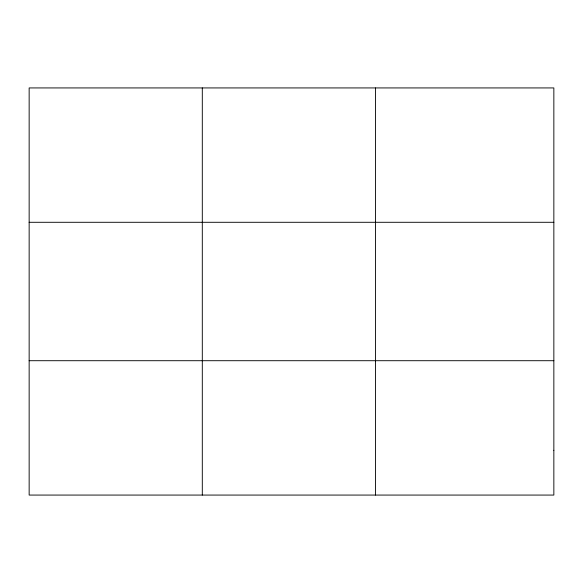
<?xml version="1.0" encoding="UTF-8"?>
<svg xmlns="http://www.w3.org/2000/svg" width="583" height="583" viewBox="0 0 583 583"><rect width="100%" height="100%" fill="white"/><g stroke="black" fill="none" stroke-linecap="round" stroke-linejoin="round"><path stroke-width="0.87" d="M202.301 87.931L202.301 495.069M375.452 87.931L375.452 495.069M29.15 222.291L553.85 222.291M29.15 360.709L553.85 360.709M553.85 450.28L553.85 495.069L29.15 495.069L29.15 87.931L553.85 87.931L553.85 450.28"/></g></svg>
